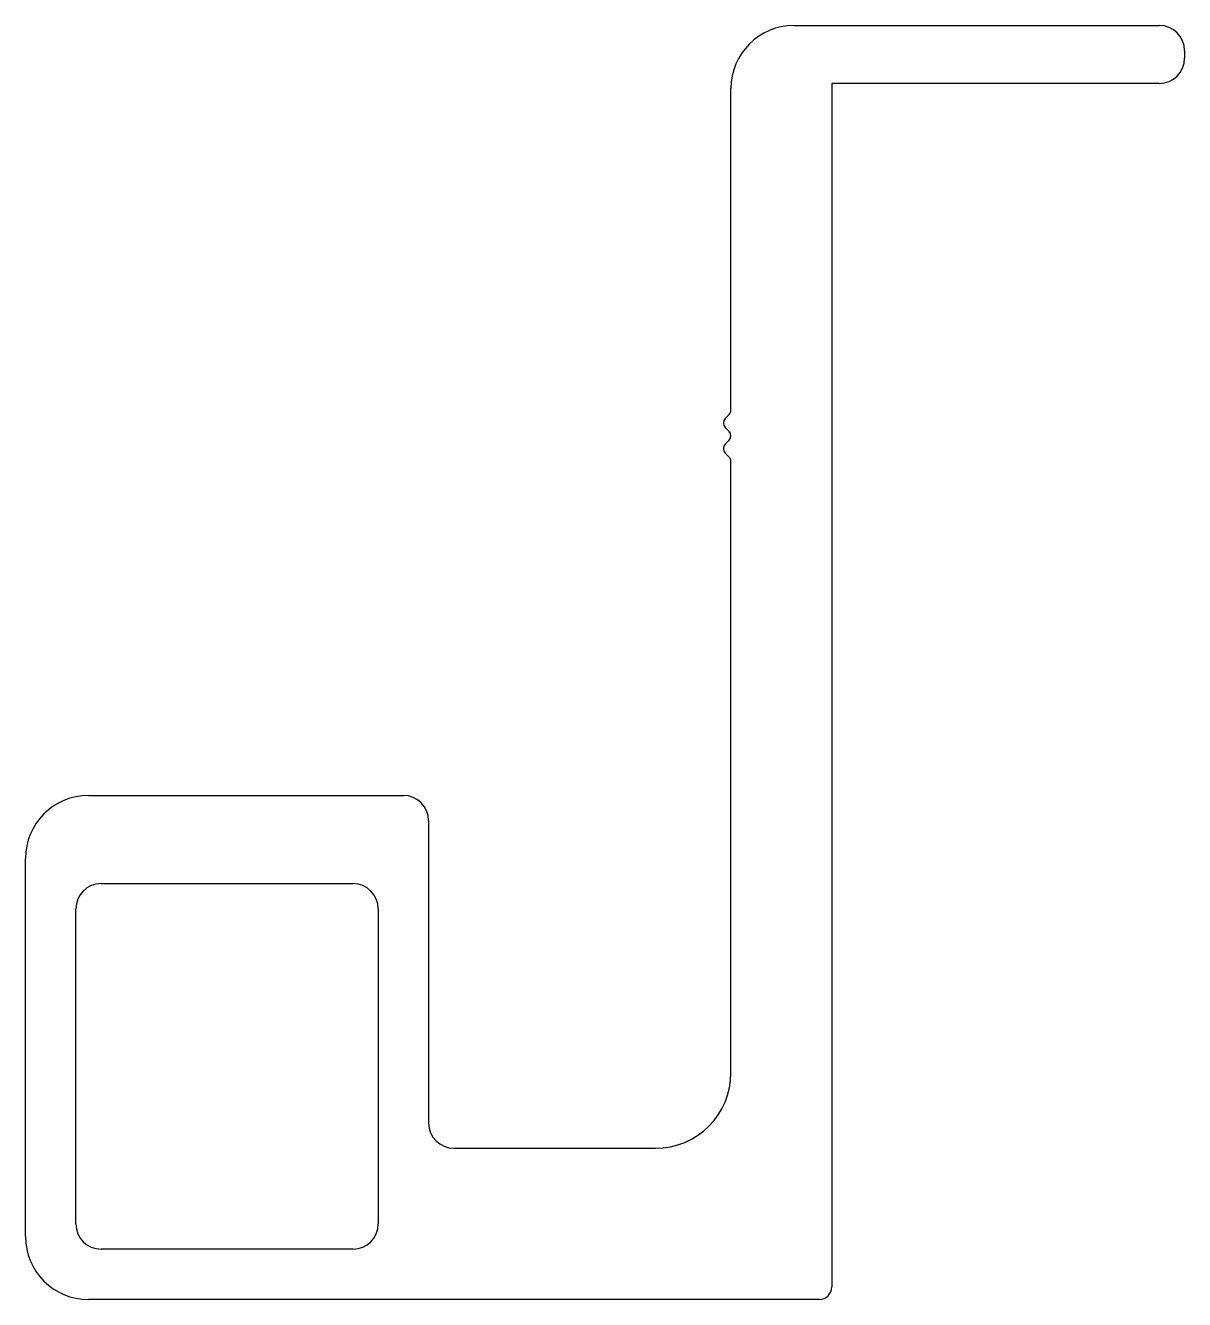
# Model space of a CAD drawing. Extents: x 1.1 to 47.1, y 1.4 to 51.9.
import ezdxf

# ---------------------------------------------------------------- set-up
doc = ezdxf.new("R2010")
doc.units = 0
doc.layers.get('0').update_dxf_attribs({"linetype": 'CONTINUOUS'})

msp = doc.modelspace()

# ---------------------------------------------------------------- linework, layer by layer
for p, q in [((31.627, 51.9), (46.127, 51.9)), ((47.127, 50.9), (47.127, 50.6)), ((33.127, 49.6), (33.127, 1.85)), ((46.127, 49.6), (33.127, 49.6)), ((29.127, 36.638), (29.127, 49.4)), ((28.898, 36.305), (29.054, 36.461)), ((29.054, 35.796), (28.898, 35.952)), ((28.898, 35.287), (29.054, 35.442)), ((29.054, 34.778), (28.898, 34.933)), ((29.127, 10.35), (29.127, 34.601)), ((3.627, 21.35), (16.127, 21.35)), ((17.127, 20.35), (17.127, 8.35)), ((1.127, 3.85), (1.127, 18.85)), ((4.127, 17.85), (14.127, 17.85)), ((3.127, 4.35), (3.127, 16.85)), ((15.127, 16.85), (15.127, 4.35)), ((18.127, 7.35), (26.127, 7.35)), ((14.127, 3.35), (4.127, 3.35)), ((32.627, 1.35), (3.627, 1.35))]:
    msp.add_line(p, q)
for centre, radius, start, end in [((31.627, 49.4), 2.5, 90, 180), ((46.127, 50.9), 1, 360, 90), ((46.127, 50.6), 1, 270, 0), ((28.877, 36.638), 0.25, 315, 360), ((29.075, 36.128), 0.25, 135, 225), ((28.877, 35.619), 0.25, 315, 45), ((29.075, 35.11), 0.25, 135, 225), ((28.877, 34.601), 0.25, 0, 45), ((3.627, 18.85), 2.5, 90, 180), ((16.127, 20.35), 1, 360, 90), ((4.127, 16.85), 1, 90, 180), ((14.127, 16.85), 1, 360, 90), ((26.127, 10.35), 3, 270, 0), ((18.127, 8.35), 1, 180, 270), ((4.127, 4.35), 1, 180, 270), ((14.127, 4.35), 1, 270, 0), ((3.627, 3.85), 2.5, 180, 270), ((32.627, 1.85), 0.5, 270, 0)]:
    msp.add_arc(centre, radius, start, end)

doc.saveas('drawing.dxf')
